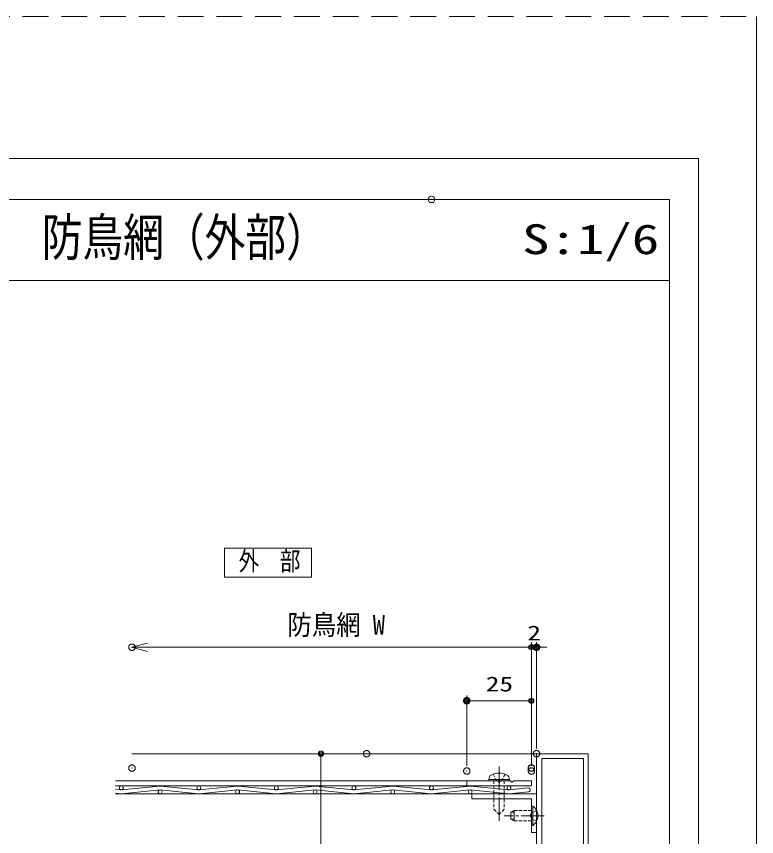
# Model space of a CAD drawing. Units: millimetres, scale not verified. Extents: x -1169 to 0, y -818 to 818.
# Drawn here: x -286.4 to 0, y 500.7 to 818.1 of the extents above; entities that cross this region are included whole.
import ezdxf
from ezdxf.enums import TextEntityAlignment as Align

# ---------------------------------------------------------------- set-up
doc = ezdxf.new("R2010")
doc.units = ezdxf.units.MM
doc.header["$LTSCALE"] = 5
doc.header["$PDMODE"] = 32
doc.header["$PDSIZE"] = 2.5
for name, pattern in [('CHAIN2', [12, 9, -1, 1, -1]), ('DASHED1', [1.8, 1.2, -0.6]), ('DASHED2', [3, 2, -1])]:
    doc.linetypes.add(name, pattern=pattern)
for name, color, linetype, lineweight in [('0-0_KATAZAI', 7, 'DASHED2', 9), ('0-1_0', 7, 'Continuous', 9), ('0-3_USERZ', 2, 'Continuous', 9), ('0-5_Defpoints', 7, 'DASHED2', 9), ('0-6_PARTS3', 134, 'Continuous', 9), ('0-7_USER1', 4, 'Continuous', 9), ('0-A__0-0_0-0', 2, 'Continuous', 9), ('0-B_SHAPE', 7, 'Continuous', 9)]:
    doc.layers.add(name, color=color, linetype=linetype, lineweight=lineweight)
doc.styles.add('ＭＳ ゴシック', font='')
doc.styles.get('ＭＳ ゴシック').set_extended_font_data('MS Gothic')

# ---------------------------------------------------------------- blocks, each defined once
blk = doc.blocks.new('WAKU-W')
at = {"layer": '0-1_0'}
for p, q in [((22.5, -18.75), (22.5, -17.5)), ((25.34, -18.89), (24.66, -19.61)), ((26.25, -18.5), (30, -18.5)), ((7.5, -42.5), (27.5, -42.5)), ((35, -50), (5, -50)), ((-130, -500), (-129.95, -500)), ((-130, -500), (-129.95, -500))]:
    blk.add_line(p, q, dxfattribs=at)
for points in [[(-130, -500), (-230, -500), (-230, -300), (-245, -300), (-245, -291), (-200, -291), (-200, -215), (-187.5, -215), (-187.5, -230), (-142.5, -230), (-142.5, -134.99), (-187.5, -134.99), (-187.5, -150), (-200, -150), (-200, -122.49), (-140, -122.49), (-140, -9), (-191, -9), (-191, -50), (-200, -50), (-200, 0), (5, 0), (5, -40)], [(-2.5, -42.5), (-2.5, -9), (-130, -9), (-130, -124.99), (-129.95, -124.99)], [(27.5, -12.5), (37.5, -12.5), (37.5, -47.5)], [(30, -40), (30, -30.5), (27, -27.5), (30, -24.5), (30, -18.5)], [(-130, -124.99), (-130, -240), (-129.95, -240)], [(-130, -240), (-130, -500), (-129.95, -500)]]:
    blk.add_lwpolyline(points, dxfattribs=at)
blk.add_lwpolyline([(-140, -491), (-140, -242.5), (-190, -242.5), (-190, -300), (-221, -300), (-221, -491)], close=True, dxfattribs=at)
for centre, radius, start, end in [((27.5, -17.5), 5, 90, 180), ((23.75, -18.75), 1.25, 180, 316.39718), ((26.25, -19.75), 1.25, 90, 136.39718), ((5, -42.5), 7.5, 180, 270), ((7.5, -40), 2.5, 180, 270), ((27.5, -40), 2.5, 270, 0), ((35, -47.5), 2.5, 270, 0)]:
    blk.add_arc(centre, radius, start, end, dxfattribs=at)
blk = doc.blocks.new('GAIBU_W')
at = {"layer": '0-7_USER1'}
blk.add_lwpolyline([(-84, -28), (84, -28), (84, 28), (-84, 28)], close=True, dxfattribs=at)
at = {"layer": '0-7_USER1', "style": 'ＭＳ ゴシック', "width": 0.8}
blk.add_text('外\u3000部', height=36.55, dxfattribs=at).set_placement((-57, -26.03), align=Align.BOTTOM_LEFT)
blk = doc.blocks.new('DOT1')
at = {"layer": '0-1_0'}
blk.add_line((0, 0), (-5, 0), dxfattribs=at)
for radius in [2.5, 1.62]:
    blk.add_circle((0, 0), radius, dxfattribs=at)
blk = doc.blocks.new('Open30_30')
at = {"layer": '0-1_0'}
for q in [(-15, 4.02), (-15, 0), (-15, -4.02)]:
    blk.add_line((0, 0), q, dxfattribs=at)
blk = doc.blocks.new('U12')
at = {"layer": '0-6_PARTS3'}
for p, q in [((-2.54, 18.75), (0, 18.75)), ((0, 18.75), (0, -18.75)), ((33, 10), (33, -10)), ((40, 6.5), (33, 10)), ((33.15, 10), (33, 10)), ((33.15, 6.73), (39.54, 6.73)), ((40, 6.5), (40, -6.5)), ((40, -6.5), (33, -10)), ((33.15, -10), (33, -10)), ((33.15, -6.73), (39.54, -6.73))]:
    blk.add_line(p, q, dxfattribs=at)
at = {"layer": '0-6_PARTS3', "linetype": 'CHAIN2'}
blk.add_line((-25, 0), (52.5, 0), dxfattribs=at)
at = {"layer": '0-6_PARTS3', "linetype": 'DASHED1'}
for p, q in [((0, 10), (33.15, 10)), ((0, -10), (33.15, -10))]:
    blk.add_line(p, q, dxfattribs=at)
at = {"layer": '0-6_PARTS3'}
blk.add_lwpolyline([(-2.54, 18.75), (-2.54, -18.75), (0, -18.75)], dxfattribs=at)
at = {"layer": '0-6_PARTS3', "linetype": 'DASHED1'}
for points in [[(-10.05, 10.25), (-0.77, 5.72), (2.28, 0)], [(-10.05, -10.25), (-0.77, -5.72), (2.28, 0)]]:
    blk.add_lwpolyline(points, dxfattribs=at)
at = {"layer": '0-6_PARTS3'}
blk.add_arc((10.13, 0), 22.63, 124.06671, 235.93329, dxfattribs=at)
blk = doc.blocks.new('U18')
at = {"layer": '0-6_PARTS3'}
for p, q in [((-2.5, 20), (-7.76, 18.6)), ((-2.5, 20), (-2.5, -20)), ((-2.5, 20), (0, 19.12)), ((0, 19.12), (0, -19.12)), ((-2.5, -20), (-7.76, -18.6)), ((-2.5, -20), (0, -19.12))]:
    blk.add_line(p, q, dxfattribs=at)
at = {"layer": '0-6_PARTS3', "linetype": 'CHAIN2'}
blk.add_line((-27.5, 0), (77.5, 0), dxfattribs=at)
at = {"layer": '0-6_PARTS3', "linetype": 'DASHED1'}
for p, q in [((0, 10), (55, 10)), ((55, 10), (65, 0)), ((55, -10), (65, 0)), ((0, -10), (55, -10))]:
    blk.add_line(p, q, dxfattribs=at)
for points in [[(-12.9, 11.5), (-1.31, 5.72), (1.73, 0)], [(-12.9, -11.5), (-1.31, -5.72), (1.73, 0)]]:
    blk.add_lwpolyline(points, dxfattribs=at)
at = {"layer": '0-6_PARTS3'}
for centre, radius, start, end in [((17.5, 0), 32.5, 149.41289, 210.58711), ((-6.6, 14.25), 4.5, 104.93766, 149.41289), ((-6.6, -14.25), 4.5, 210.58711, 255.06234)]:
    blk.add_arc(centre, radius, start, end, dxfattribs=at)

msp = doc.modelspace()

# ---------------------------------------------------------------- linework, layer by layer
at = {"layer": '0-3_USERZ', "color": 3}
for p, q in [((-87.145, 529.216), (-87.145, 575.99)), ((-87.145, 528.1), (-87.145, 575.99)), ((-85.145, 534.788), (-85.145, 575.99)), ((-89.145, 573.99), (-239.708, 573.99)), ((-89.145, 573.99), (-91.145, 573.99)), ((-87.145, 573.99), (-85.145, 573.99)), ((-83.145, 573.99), (-81.145, 573.99)), ((-112.145, 528.1), (-112.145, 555.271)), ((-89.145, 553.271), (-110.145, 553.271)), ((-87.145, 529.288), (-87.145, 555.271)), ((-85.145, 532.788), (-241.708, 532.788)), ((-152.883, 532.788), (-170.548, 532.788)), ((-168.548, 530.788), (-168.548, 434.788))]:
    msp.add_line(p, q, dxfattribs=at)
at = {"layer": '0-3_USERZ', "color": 7}
for points in [[(-584.5, 230.763), (-33.74, 230.763), (-33.74, 747.288), (-584.5, 747.288)], [(-373.029, 715.855), (-33.74, 715.855), (-33.74, 747.288), (-373.029, 747.288)], [(-110.145, 515.288), (-110.145, 517.288), (-85.145, 517.288), (-85.145, 502.288), (-87.145, 502.288), (-87.145, 515.288)]]:
    msp.add_lwpolyline(points, close=True, dxfattribs=at)
msp.add_point((-125.798, 747.288), dxfattribs=at)
msp.add_point((-125.798, 747.288), dxfattribs=at)
at = {"layer": '0-5_Defpoints', "color": 1}
msp.add_line((0, -818.1), (0, 818.1), dxfattribs=at)
msp.add_lwpolyline([(0, -818.1), (-1169, -818.1), (-1169, 818.1), (0, 818.1)], close=True, dxfattribs=at)
at = {"layer": '0-5_Defpoints', "color": 1, "linetype": 'Continuous'}
msp.add_lwpolyline([(-22.5, -818.1), (-22.5, 763.1), (-1146.5, 763.1), (-1146.5, -818.1)], close=True, dxfattribs=at)
at = {"layer": '0-5_Defpoints'}
for p in [(-241.708, 573.99), (-85.145, 573.99), (-112.145, 553.271), (-150.883, 532.788), (-85.145, 532.788), (-241.708, 527.216), (-112.145, 526.1), (-87.145, 527.288), (-87.145, 527.216), (-87.145, 526.1)]:
    msp.add_point(p, dxfattribs=at)
at = {"layer": '0-A__0-0_0-0'}
for p, q in [((-112.145, 522.303), (-248.091, 522.303)), ((-248.091, 520.303), (-112.145, 520.303)), ((-248.091, 519.026), (-245.819, 518.799)), ((-248.091, 517.519), (-245.893, 517.299)), ((-245.819, 518.799), (-230.893, 520.291)), ((-245.744, 517.299), (-230.819, 518.791)), ((-230.819, 518.791), (-215.893, 517.299)), ((-230.744, 520.291), (-215.819, 518.799)), ((-215.819, 518.799), (-200.893, 520.291)), ((-200.744, 520.291), (-185.819, 518.799)), ((-185.819, 518.799), (-170.893, 520.291)), ((-185.744, 517.299), (-170.819, 518.791)), ((-170.819, 518.791), (-155.893, 517.299)), ((-170.744, 520.291), (-155.819, 518.799)), ((-155.819, 518.799), (-140.893, 520.291)), ((-140.744, 520.291), (-125.819, 518.799)), ((-125.819, 518.799), (-110.893, 520.291)), ((-110.744, 520.291), (-95.819, 518.799)), ((-95.819, 518.799), (-88.431, 519.538)), ((-95.744, 517.299), (-88.281, 518.045)), ((-248.091, 517.288), (-109.645, 517.288))]:
    msp.add_line(p, q, dxfattribs=at)
for points in [[(-215.744, 517.299), (-200.819, 518.791), (-185.893, 517.299)], [(-155.744, 517.299), (-140.819, 518.791), (-125.893, 517.299)], [(-125.744, 517.299), (-110.819, 518.791), (-95.893, 517.299)]]:
    msp.add_lwpolyline(points, dxfattribs=at)
for centre in [(-245.819, 519.553), (-230.819, 518.038), (-215.819, 519.553), (-200.819, 518.038), (-185.819, 519.553), (-170.819, 518.038), (-155.819, 519.553), (-140.819, 518.038), (-125.819, 519.553), (-110.819, 518.038), (-95.819, 519.553)]:
    msp.add_circle(centre, 0.75, dxfattribs=at)
for centre, start, end in [((-230.819, 519.545), 84.2894, 95.7106), ((-200.819, 519.545), 84.2894, 95.7106), ((-170.819, 519.545), 84.2894, 95.7106), ((-140.819, 519.545), 84.2894, 95.7106), ((-110.819, 519.545), 84.2894, 95.7106), ((-88.356, 518.791), 275.7106, 95.7106), ((-245.819, 518.045), 264.2894, 275.71059), ((-215.819, 518.045), 264.2894, 275.71059), ((-155.819, 518.045), 264.2894, 275.71059)]:
    msp.add_arc(centre, 0.75, start, end, dxfattribs=at)
at = {"layer": '0-B_SHAPE'}
for p, q in [((-99.892, 521.933), (-100.055, 522.172)), ((-99.234, 522.172), (-99.397, 521.933)), ((-95.303, 522.303), (-98.986, 522.303)), ((-94.892, 521.933), (-95.055, 522.172)), ((-94.234, 522.172), (-94.397, 521.933))]:
    msp.add_line(p, q, dxfattribs=at)
msp.add_lwpolyline([(-100.303, 522.303), (-112.145, 522.303), (-112.145, 520.303), (-87.145, 520.303), (-87.145, 522.303), (-93.986, 522.303)], dxfattribs=at)
for centre, start, end in [((-100.303, 522.003), 34.34408, 90), ((-99.645, 522.103), 214.34408, 325.65592), ((-98.986, 522.003), 90, 145.65592), ((-95.303, 522.003), 34.34408, 90), ((-94.645, 522.103), 214.34408, 325.65592), ((-93.986, 522.003), 90, 145.65592)]:
    msp.add_arc(centre, 0.3, start, end, dxfattribs=at)

# ---------------------------------------------------------------- block references
at = {"layer": '0-0_KATAZAI', "xscale": 0.2, "yscale": 0.2, "rotation": 180}
msp.add_blockref('WAKU-W', (-111.145, 432.788), dxfattribs=at)
at = {"layer": '0-3_USERZ', "xscale": 0.4, "yscale": 0.4}
for name, p, rotation in [('Open30_30', (-241.708, 573.99), 180), ('DOT1', (-85.145, 573.99), 180), ('DOT1', (-112.145, 553.271), 180), ('DOT1', (-168.548, 532.788), 90)]:
    msp.add_blockref(name, p, dxfattribs=dict(at, rotation=rotation))
for p in [(-87.145, 573.99), (-87.145, 573.99), (-87.145, 553.271)]:
    msp.add_blockref('DOT1', p, dxfattribs=at)
at = {"layer": '0-6_PARTS3', "xscale": 0.2, "yscale": 0.2}
for name, p, rotation in [('U18', (-99.645, 522.303), 270), ('U12', (-87.145, 508.788), 180)]:
    msp.add_blockref(name, p, dxfattribs=dict(at, rotation=rotation))
at = {"layer": '0-7_USER1', "xscale": 0.2, "yscale": 0.2}
msp.add_blockref('GAIBU_W', (-189.029, 606.707), dxfattribs=at)

# ---------------------------------------------------------------- texts
at = {"layer": '0-3_USERZ', "color": 7, "style": 'ＭＳ ゴシック', "width": 0.8}
msp.add_text('防鳥網（外部）', height=14.44, dxfattribs=at).set_placement((-276.584, 721.085), align=Align.BOTTOM_LEFT)
at = {"layer": '0-3_USERZ', "color": 3, "style": 'ＭＳ ゴシック'}
for s, height, width, p in [('S:1/6', 11.55, 1.35, (-90.729, 722.64)), ('防鳥網 W', 7.698, 0.9, (-181.569, 576.51)), ('2', 5.755, 1.35, (-88.716, 574.895)), ('25', 5.755, 1.35, (-104.788, 555.161))]:
    msp.add_text(s, height=height, dxfattribs=dict(at, width=width)).set_placement(p, align=Align.BOTTOM_LEFT)

doc.saveas('drawing.dxf')
